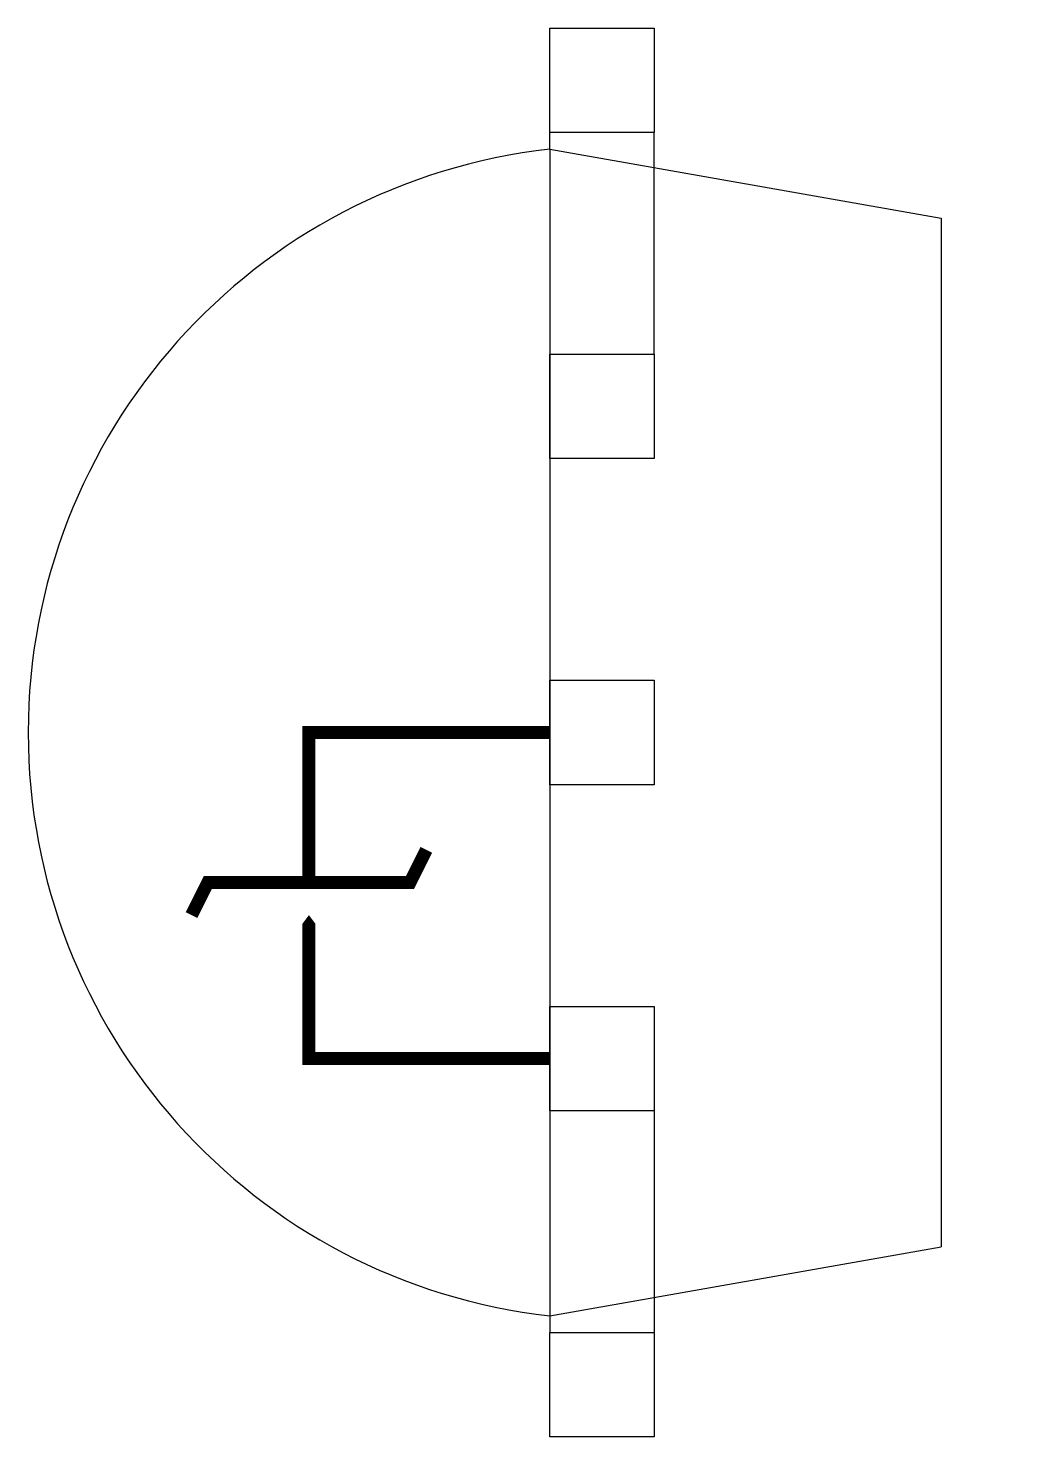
# Model space of a CAD drawing. Header units: millimetres. Extents: x -0.088 to 0.065, y -0.108 to 0.108.
import ezdxf

# ---------------------------------------------------------------- set-up
doc = ezdxf.new("R2010")
doc.units = ezdxf.units.MM
doc.header["$LTSCALE"] = 0.1

msp = doc.modelspace()

# ---------------------------------------------------------------- linework, layer by layer
at = {"color": 1}
for points in [[(-0.008000000000000007, 0.1080000000000003), (0.008000000000000007, 0.1080000000000003), (0.008000000000000007, 0.0920000000000003), (-0.008000000000000007, 0.0920000000000003)], [(-0.008000000000000007, -0.09199999999999986), (0.008000000000000007, -0.09199999999999986), (0.008000000000000007, -0.1079999999999999), (-0.008000000000000007, -0.1079999999999999)]]:
    msp.add_lwpolyline(points, close=True, dxfattribs=at)

# ---------------------------------------------------------------- wipeouts: each hides what was drawn before it
msp.add_wipeout([(0.06450000000000021, -0.07886310025748322), (0.0045000000000002625, -0.08944271909999096), (-0.05128824581957968, -0.06141585065748445), (-0.07499999999999962, -0.01249999999999915), (-0.07499999999999961, 0.012500000000000344), (-0.048760848075361754, 0.06401613156686364), (0.004500000000000284, 0.08944271909999214), (0.06450000000000022, 0.07886310025748425)], dxfattribs=at)

# ---------------------------------------------------------------- next in the draw order: linework, layer by layer
for p, q in [((-0.008000000000000007, 0.0894427190999918), (-0.008000000000000007, 0.0920000000000003)), ((0.008000000000000007, 0.05800000000000027), (0.008000000000000007, 0.0920000000000003)), ((-0.008000000000000007, 0.0894427190999918), (0.0519999999999996, 0.078863100257484)), ((-0.008000000000000007, 0.0894427190999918), (-0.008000000000000007, -0.08944271909999135)), ((0.05200000000000005, 0.078863100257484), (0.0519999999999996, -0.07886310025748355)), ((-0.008000000000000007, -0.05799999999999983), (-0.008000000000000007, -0.09199999999999986)), ((0.008000000000000007, -0.05799999999999983), (0.008000000000000007, -0.09199999999999986)), ((-0.008000000000000007, -0.08944271909999135), (0.0519999999999996, -0.07886310025748355))]:
    msp.add_line(p, q, dxfattribs=at)
for points in [[(-0.008000000000000007, 0.05800000000000027), (0.008000000000000007, 0.05800000000000027), (0.008000000000000007, 0.04200000000000026), (-0.008000000000000007, 0.04200000000000026)], [(-0.008000000000000007, 0.00800000000000023), (0.008000000000000007, 0.00800000000000023), (0.008000000000000007, -0.007999999999999785), (-0.008000000000000007, -0.007999999999999785)], [(-0.008000000000000007, -0.04199999999999982), (0.008000000000000007, -0.04199999999999982), (0.008000000000000007, -0.05799999999999983), (-0.008000000000000007, -0.05799999999999983)]]:
    msp.add_lwpolyline(points, close=True, dxfattribs=at)
at = {"color": 1, "const_width": 0.002}
for points in [[(-0.008000000000000007, 2.220446049250313e-16), (-0.04495753987936579, 2.220446049250313e-16), (-0.04495753987936579, -0.02299999999999991)], [(-0.02695753987936556, -0.01799999999999979), (-0.02945753987936595, -0.02299999999999991), (-0.06045753987936564, -0.02299999999999991), (-0.06295753987936559, -0.0279999999999998)]]:
    msp.add_lwpolyline(points, dxfattribs=at)
at = {"color": 1}
msp.add_lwpolyline([(-0.008000000000000007, -0.04999999999999982, 0.002, 0.002, 0), (-0.04495753987936579, -0.04999999999999982, 0.002, 0.002, 0), (-0.04495753987936579, -0.03799999999999981, 0.015, 0, 0), (-0.04495753987936579, -0.0279999999999998, 0.002, 0.002, 0)], format="xyseb", dxfattribs=at)
msp.add_arc((0.00199999999999978, 2.220446049250313e-16), 0.09, 96.37937020844268, 263.6206297915573, dxfattribs=at)

doc.saveas('drawing.dxf')
